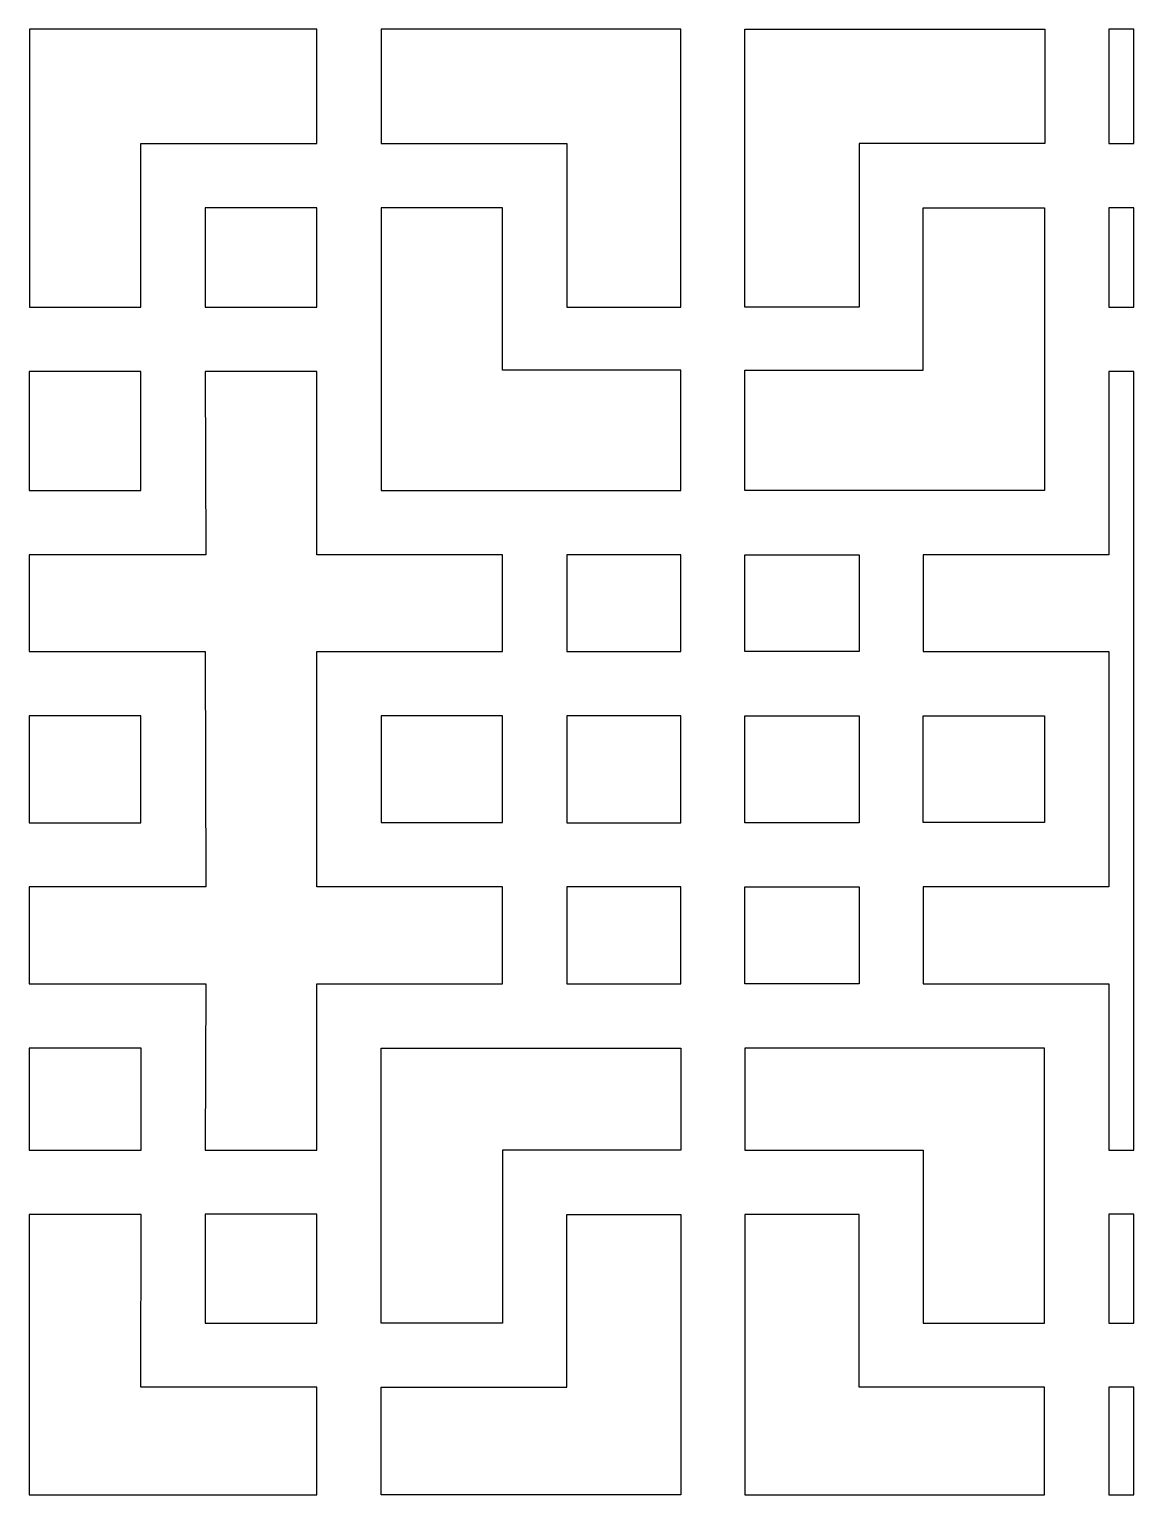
# Model space of a CAD drawing. Header units: centimetres. Extents: x -149 to 149, y -171 to 171.
# Drawn here: x 110.9 to 149.3, y 54.2 to 105.2 of the extents above; entities that cross this region are included whole.
import ezdxf

# ---------------------------------------------------------------- set-up
doc = ezdxf.new("R2010")
doc.units = ezdxf.units.CM
doc.header["$MEASUREMENT"] = 0
doc.layers.add('layer 1', color=7, linetype='Continuous')

msp = doc.modelspace()

# ---------------------------------------------------------------- linework, layer by layer
at = {"layer": 'layer 1', "color": 142}
for points, knots in [([(120.87958, 105.21952), (120.87958, 105.21952), (120.87958, 101.24401), (120.87958, 101.24401), (120.87958, 101.24401), (120.87958, 101.24401), (114.7517, 101.24402), (114.7517, 101.24402), (114.7517, 101.24402), (114.7517, 101.24402), (114.7517, 95.54164), (114.7517, 95.54164), (114.7517, 95.54164), (114.7517, 95.54164), (110.86936, 95.54164), (110.86936, 95.54164), (110.86936, 95.54164), (110.86936, 95.54164), (110.86936, 105.21952), (110.86936, 105.21952), (110.86936, 105.21952), (110.86936, 105.21952), (120.87958, 105.21952), (120.87958, 105.21952)], [0, 0, 0, 0, 0.14285714, 0.14285714, 0.14285714, 0.14285714, 0.28571429, 0.28571429, 0.28571429, 0.28571429, 0.42857143, 0.42857143, 0.42857143, 0.42857143, 0.57142857, 0.57142857, 0.57142857, 0.57142857, 0.71428571, 0.71428571, 0.71428571, 0.71428571, 1, 1, 1, 1]), ([(133.55774, 105.21952), (133.55774, 105.21952), (133.55774, 95.54164), (133.55774, 95.54164), (133.55774, 95.54164), (133.55774, 95.54164), (129.58533, 95.54164), (129.58533, 95.54164), (129.58533, 95.54164), (129.58533, 95.54164), (129.58533, 101.24401), (129.58533, 101.24401), (129.58533, 101.24401), (129.58533, 101.24401), (123.1158, 101.24401), (123.1158, 101.24401), (123.1158, 101.24401), (123.1158, 101.24401), (123.1158, 105.21952), (123.1158, 105.21952), (123.1158, 105.21952), (123.1158, 105.21952), (133.55774, 105.21952), (133.55774, 105.21952)], [0, 0, 0, 0, 0.14285714, 0.14285714, 0.14285714, 0.14285714, 0.28571429, 0.28571429, 0.28571429, 0.28571429, 0.42857143, 0.42857143, 0.42857143, 0.42857143, 0.57142857, 0.57142857, 0.57142857, 0.57142857, 0.71428571, 0.71428571, 0.71428571, 0.71428571, 1, 1, 1, 1]), ([(135.79342, 105.21952), (135.79342, 105.21952), (135.79342, 95.54164), (135.79342, 95.54164), (135.79342, 95.54164), (135.79342, 95.54164), (139.76582, 95.54164), (139.76582, 95.54164), (139.76582, 95.54164), (139.76582, 95.54164), (139.76582, 101.24401), (139.76582, 101.24401), (139.76582, 101.24401), (139.76582, 101.24401), (146.23535, 101.24401), (146.23535, 101.24401), (146.23535, 101.24401), (146.23535, 101.24401), (146.23535, 105.21952), (146.23535, 105.21952), (146.23535, 105.21952), (146.23535, 105.21952), (135.79342, 105.21952), (135.79342, 105.21952)], [0, 0, 0, 0, 0.14285714, 0.14285714, 0.14285714, 0.14285714, 0.28571429, 0.28571429, 0.28571429, 0.28571429, 0.42857143, 0.42857143, 0.42857143, 0.42857143, 0.57142857, 0.57142857, 0.57142857, 0.57142857, 0.71428571, 0.71428571, 0.71428571, 0.71428571, 1, 1, 1, 1]), ([(149.33447, 101.24404), (149.33447, 101.24404), (148.47158, 101.24401), (148.47158, 101.24401), (148.47158, 101.24401), (148.47158, 101.24401), (148.47158, 105.21952), (148.47158, 105.21952), (148.47158, 105.21952), (148.47158, 105.21952), (149.33447, 105.21952), (149.33447, 105.21952), (149.33447, 105.21952), (149.33447, 105.21952), (149.33447, 101.24404), (149.33447, 101.24404)], [0, 0, 0, 0, 0.2, 0.2, 0.2, 0.2, 0.4, 0.4, 0.4, 0.4, 0.6, 0.6, 0.6, 0.6, 1, 1, 1, 1]), ([(116.98792, 99.00779), (116.98792, 99.00779), (120.87958, 99.00779), (120.87958, 99.00779), (120.87958, 99.00779), (120.87958, 99.00779), (120.87958, 95.54164), (120.87958, 95.54164), (120.87958, 95.54164), (120.87958, 95.54164), (116.98792, 95.54164), (116.98792, 95.54164), (116.98792, 95.54164), (116.98792, 95.54164), (116.98792, 99.00779), (116.98792, 99.00779)], [0, 0, 0, 0, 0.2, 0.2, 0.2, 0.2, 0.4, 0.4, 0.4, 0.4, 0.6, 0.6, 0.6, 0.6, 1, 1, 1, 1]), ([(123.11891, 89.16219), (123.11891, 89.16219), (123.11891, 99.00779), (123.11891, 99.00779), (123.11891, 99.00779), (123.11891, 99.00779), (127.3479, 99.00779), (127.3479, 99.00779), (127.3479, 99.00779), (127.3479, 99.00779), (127.346, 93.34734), (127.346, 93.34734), (127.346, 93.34734), (127.346, 93.34734), (133.55774, 93.34734), (133.55774, 93.34734), (133.55774, 93.34734), (133.55774, 93.34734), (133.55774, 89.16219), (133.55774, 89.16219), (133.55774, 89.16219), (133.55774, 89.16219), (123.11891, 89.16219), (123.11891, 89.16219)], [0, 0, 0, 0, 0.14285714, 0.14285714, 0.14285714, 0.14285714, 0.28571429, 0.28571429, 0.28571429, 0.28571429, 0.42857143, 0.42857143, 0.42857143, 0.42857143, 0.57142857, 0.57142857, 0.57142857, 0.57142857, 0.71428571, 0.71428571, 0.71428571, 0.71428571, 1, 1, 1, 1]), ([(146.23224, 89.16219), (146.23224, 89.16219), (146.23224, 99.00779), (146.23224, 99.00779), (146.23224, 99.00779), (146.23224, 99.00779), (142.00325, 99.00779), (142.00325, 99.00779), (142.00325, 99.00779), (142.00325, 99.00779), (142.00516, 93.34734), (142.00516, 93.34734), (142.00516, 93.34734), (142.00516, 93.34734), (135.79342, 93.34734), (135.79342, 93.34734), (135.79342, 93.34734), (135.79342, 93.34734), (135.79342, 89.16219), (135.79342, 89.16219), (135.79342, 89.16219), (135.79342, 89.16219), (146.23224, 89.16219), (146.23224, 89.16219)], [0, 0, 0, 0, 0.14285714, 0.14285714, 0.14285714, 0.14285714, 0.28571429, 0.28571429, 0.28571429, 0.28571429, 0.42857143, 0.42857143, 0.42857143, 0.42857143, 0.57142857, 0.57142857, 0.57142857, 0.57142857, 0.71428571, 0.71428571, 0.71428571, 0.71428571, 1, 1, 1, 1]), ([(149.33447, 95.54165), (149.33447, 95.54165), (148.47158, 95.54164), (148.47158, 95.54164), (148.47158, 95.54164), (148.47158, 95.54164), (148.47158, 99.00779), (148.47158, 99.00779), (148.47158, 99.00779), (148.47158, 99.00779), (149.33447, 99.00779), (149.33447, 99.00779), (149.33447, 99.00779), (149.33447, 99.00779), (149.33447, 95.54165), (149.33447, 95.54165)], [0, 0, 0, 0, 0.2, 0.2, 0.2, 0.2, 0.4, 0.4, 0.4, 0.4, 0.6, 0.6, 0.6, 0.6, 1, 1, 1, 1]), ([(117.00964, 75.35971), (117.00964, 75.35971), (116.99414, 83.55299), (116.99414, 83.55299), (116.99414, 83.55299), (116.99414, 83.55299), (110.86315, 83.55298), (110.86315, 83.55298), (110.86315, 83.55298), (110.86315, 83.55298), (110.86315, 86.92286), (110.86315, 86.92286), (110.86315, 86.92286), (110.86315, 86.92286), (117.00963, 86.92286), (117.00963, 86.92286), (117.00963, 86.92286), (117.00963, 86.92286), (116.99414, 93.30542), (116.99414, 93.30542), (116.99414, 93.30542), (116.99414, 93.30542), (120.87958, 93.30542), (120.87958, 93.30542), (120.87958, 93.30542), (120.87958, 93.30542), (120.87958, 86.92286), (120.87958, 86.92286), (120.87958, 86.92286), (120.87958, 86.92286), (127.346, 86.92286), (127.346, 86.92286), (127.346, 86.92286), (127.346, 86.92286), (127.346, 83.55298), (127.346, 83.55298), (127.346, 83.55298), (127.346, 83.55298), (120.87958, 83.55299), (120.87958, 83.55299), (120.87958, 83.55299), (120.87958, 83.55299), (120.87958, 75.3597), (120.87958, 75.3597), (120.87958, 75.3597), (120.87958, 75.3597), (127.346, 75.35971), (127.346, 75.35971), (127.346, 75.35971), (127.346, 75.35971), (127.346, 71.98052), (127.346, 71.98052), (127.346, 71.98052), (127.346, 71.98052), (120.87958, 71.98362), (120.87958, 71.98362), (120.87958, 71.98362), (120.87958, 71.98362), (120.87958, 66.19117), (120.87958, 66.19117), (120.87958, 66.19117), (120.87958, 66.19117), (116.99414, 66.19117), (116.99414, 66.19117), (116.99414, 66.19117), (116.99414, 66.19117), (117.00963, 71.98052), (117.00963, 71.98052), (117.00963, 71.98052), (117.00963, 71.98052), (110.86315, 71.98052), (110.86315, 71.98052), (110.86315, 71.98052), (110.86315, 71.98052), (110.86315, 75.35971), (110.86315, 75.35971), (110.86315, 75.35971), (110.86315, 75.35971), (117.00964, 75.35971), (117.00964, 75.35971)], [0, 0, 0, 0, 0.04761905, 0.04761905, 0.04761905, 0.04761905, 0.0952381, 0.0952381, 0.0952381, 0.0952381, 0.14285714, 0.14285714, 0.14285714, 0.14285714, 0.19047619, 0.19047619, 0.19047619, 0.19047619, 0.23809524, 0.23809524, 0.23809524, 0.23809524, 0.28571429, 0.28571429, 0.28571429, 0.28571429, 0.33333333, 0.33333333, 0.33333333, 0.33333333, 0.38095238, 0.38095238, 0.38095238, 0.38095238, 0.42857143, 0.42857143, 0.42857143, 0.42857143, 0.47619048, 0.47619048, 0.47619048, 0.47619048, 0.52380952, 0.52380952, 0.52380952, 0.52380952, 0.57142857, 0.57142857, 0.57142857, 0.57142857, 0.61904762, 0.61904762, 0.61904762, 0.61904762, 0.66666667, 0.66666667, 0.66666667, 0.66666667, 0.71428571, 0.71428571, 0.71428571, 0.71428571, 0.76190476, 0.76190476, 0.76190476, 0.76190476, 0.80952381, 0.80952381, 0.80952381, 0.80952381, 0.85714286, 0.85714286, 0.85714286, 0.85714286, 0.9047619, 0.9047619, 0.9047619, 0.9047619, 1, 1, 1, 1]), ([(110.86315, 93.30232), (110.86315, 93.30232), (114.7517, 93.30232), (114.7517, 93.30232), (114.7517, 93.30232), (114.7517, 93.30232), (114.7517, 89.16219), (114.7517, 89.16219), (114.7517, 89.16219), (114.7517, 89.16219), (110.86315, 89.16219), (110.86315, 89.16219), (110.86315, 89.16219), (110.86315, 89.16219), (110.86315, 93.30232), (110.86315, 93.30232)], [0, 0, 0, 0, 0.2, 0.2, 0.2, 0.2, 0.4, 0.4, 0.4, 0.4, 0.6, 0.6, 0.6, 0.6, 1, 1, 1, 1]), ([(149.33447, 66.19117), (149.33447, 66.19117), (148.47158, 66.19117), (148.47158, 66.19117), (148.47158, 66.19117), (148.47158, 66.19117), (148.47158, 71.98362), (148.47158, 71.98362), (148.47158, 71.98362), (148.47158, 71.98362), (142.00516, 71.98052), (142.00516, 71.98052), (142.00516, 71.98052), (142.00516, 71.98052), (142.00516, 75.35971), (142.00516, 75.35971), (142.00516, 75.35971), (142.00516, 75.35971), (148.47158, 75.3597), (148.47158, 75.3597), (148.47158, 75.3597), (148.47158, 75.3597), (148.47158, 83.55299), (148.47158, 83.55299), (148.47158, 83.55299), (148.47158, 83.55299), (142.00516, 83.55298), (142.00516, 83.55298), (142.00516, 83.55298), (142.00516, 83.55298), (142.00516, 86.92286), (142.00516, 86.92286), (142.00516, 86.92286), (142.00516, 86.92286), (148.47158, 86.92286), (148.47158, 86.92286), (148.47158, 86.92286), (148.47158, 86.92286), (148.47158, 93.30542), (148.47158, 93.30542), (148.47158, 93.30542), (148.47158, 93.30542), (149.33447, 93.30542), (149.33447, 93.30542), (149.33447, 93.30542), (149.33447, 93.30542), (149.33447, 66.19117), (149.33447, 66.19117)], [0, 0, 0, 0, 0.07692308, 0.07692308, 0.07692308, 0.07692308, 0.15384615, 0.15384615, 0.15384615, 0.15384615, 0.23076923, 0.23076923, 0.23076923, 0.23076923, 0.30769231, 0.30769231, 0.30769231, 0.30769231, 0.38461538, 0.38461538, 0.38461538, 0.38461538, 0.46153846, 0.46153846, 0.46153846, 0.46153846, 0.53846154, 0.53846154, 0.53846154, 0.53846154, 0.61538462, 0.61538462, 0.61538462, 0.61538462, 0.69230769, 0.69230769, 0.69230769, 0.69230769, 0.76923077, 0.76923077, 0.76923077, 0.76923077, 0.84615385, 0.84615385, 0.84615385, 0.84615385, 1, 1, 1, 1]), ([(129.58222, 86.92595), (129.58222, 86.92595), (133.55774, 86.92595), (133.55774, 86.92595), (133.55774, 86.92595), (133.55774, 86.92595), (133.55774, 83.55298), (133.55774, 83.55298), (133.55774, 83.55298), (133.55774, 83.55298), (129.58222, 83.55298), (129.58222, 83.55298), (129.58222, 83.55298), (129.58222, 83.55298), (129.58222, 86.92595), (129.58222, 86.92595)], [0, 0, 0, 0, 0.2, 0.2, 0.2, 0.2, 0.4, 0.4, 0.4, 0.4, 0.6, 0.6, 0.6, 0.6, 1, 1, 1, 1]), ([(139.76893, 86.92595), (139.76893, 86.92595), (135.79342, 86.92595), (135.79342, 86.92595), (135.79342, 86.92595), (135.79342, 86.92595), (135.79342, 83.55298), (135.79342, 83.55298), (135.79342, 83.55298), (135.79342, 83.55298), (139.76893, 83.55298), (139.76893, 83.55298), (139.76893, 83.55298), (139.76893, 83.55298), (139.76893, 86.92595), (139.76893, 86.92595)], [0, 0, 0, 0, 0.2, 0.2, 0.2, 0.2, 0.4, 0.4, 0.4, 0.4, 0.6, 0.6, 0.6, 0.6, 1, 1, 1, 1]), ([(110.86315, 81.31987), (110.86315, 81.31987), (114.7517, 81.31987), (114.7517, 81.31987), (114.7517, 81.31987), (114.7517, 81.31987), (114.7517, 77.59594), (114.7517, 77.59594), (114.7517, 77.59594), (114.7517, 77.59594), (110.86315, 77.59594), (110.86315, 77.59594), (110.86315, 77.59594), (110.86315, 77.59594), (110.86315, 81.31987), (110.86315, 81.31987)], [0, 0, 0, 0, 0.2, 0.2, 0.2, 0.2, 0.4, 0.4, 0.4, 0.4, 0.6, 0.6, 0.6, 0.6, 1, 1, 1, 1]), ([(123.11891, 81.31675), (123.11891, 81.31675), (127.35221, 81.31675), (127.35221, 81.31675), (127.35221, 81.31675), (127.35221, 81.31675), (127.35221, 77.60215), (127.35221, 77.60215), (127.35221, 77.60215), (127.35221, 77.60215), (123.11891, 77.60215), (123.11891, 77.60215), (123.11891, 77.60215), (123.11891, 77.60215), (123.11891, 81.31675), (123.11891, 81.31675)], [0, 0, 0, 0, 0.2, 0.2, 0.2, 0.2, 0.4, 0.4, 0.4, 0.4, 0.6, 0.6, 0.6, 0.6, 1, 1, 1, 1]), ([(129.58222, 81.31675), (129.58222, 81.31675), (133.55774, 81.31675), (133.55774, 81.31675), (133.55774, 81.31675), (133.55774, 81.31675), (133.55774, 77.59594), (133.55774, 77.59594), (133.55774, 77.59594), (133.55774, 77.59594), (129.58222, 77.59594), (129.58222, 77.59594), (129.58222, 77.59594), (129.58222, 77.59594), (129.58222, 81.31675), (129.58222, 81.31675)], [0, 0, 0, 0, 0.2, 0.2, 0.2, 0.2, 0.4, 0.4, 0.4, 0.4, 0.6, 0.6, 0.6, 0.6, 1, 1, 1, 1]), ([(139.76893, 81.31675), (139.76893, 81.31675), (135.79342, 81.31675), (135.79342, 81.31675), (135.79342, 81.31675), (135.79342, 81.31675), (135.79342, 77.59594), (135.79342, 77.59594), (135.79342, 77.59594), (135.79342, 77.59594), (139.76893, 77.59594), (139.76893, 77.59594), (139.76893, 77.59594), (139.76893, 77.59594), (139.76893, 81.31675), (139.76893, 81.31675)], [0, 0, 0, 0, 0.2, 0.2, 0.2, 0.2, 0.4, 0.4, 0.4, 0.4, 0.6, 0.6, 0.6, 0.6, 1, 1, 1, 1]), ([(146.23224, 81.31675), (146.23224, 81.31675), (141.99894, 81.31675), (141.99894, 81.31675), (141.99894, 81.31675), (141.99894, 81.31675), (141.99894, 77.60215), (141.99894, 77.60215), (141.99894, 77.60215), (141.99894, 77.60215), (146.23224, 77.60215), (146.23224, 77.60215), (146.23224, 77.60215), (146.23224, 77.60215), (146.23224, 81.31675), (146.23224, 81.31675)], [0, 0, 0, 0, 0.2, 0.2, 0.2, 0.2, 0.4, 0.4, 0.4, 0.4, 0.6, 0.6, 0.6, 0.6, 1, 1, 1, 1]), ([(129.58222, 75.3628), (129.58222, 75.3628), (133.55774, 75.3628), (133.55774, 75.3628), (133.55774, 75.3628), (133.55774, 75.3628), (133.55774, 71.98052), (133.55774, 71.98052), (133.55774, 71.98052), (133.55774, 71.98052), (129.58222, 71.98052), (129.58222, 71.98052), (129.58222, 71.98052), (129.58222, 71.98052), (129.58222, 75.3628), (129.58222, 75.3628)], [0, 0, 0, 0, 0.2, 0.2, 0.2, 0.2, 0.4, 0.4, 0.4, 0.4, 0.6, 0.6, 0.6, 0.6, 1, 1, 1, 1]), ([(139.76893, 75.3628), (139.76893, 75.3628), (135.79342, 75.3628), (135.79342, 75.3628), (135.79342, 75.3628), (135.79342, 75.3628), (135.79342, 71.98052), (135.79342, 71.98052), (135.79342, 71.98052), (135.79342, 71.98052), (139.76893, 71.98052), (139.76893, 71.98052), (139.76893, 71.98052), (139.76893, 71.98052), (139.76893, 75.3628), (139.76893, 75.3628)], [0, 0, 0, 0, 0.2, 0.2, 0.2, 0.2, 0.4, 0.4, 0.4, 0.4, 0.6, 0.6, 0.6, 0.6, 1, 1, 1, 1]), ([(110.86315, 69.74739), (110.86315, 69.74739), (114.7548, 69.74739), (114.7548, 69.74739), (114.7548, 69.74739), (114.7548, 69.74739), (114.7548, 66.19738), (114.7548, 66.19738), (114.7548, 66.19738), (114.7548, 66.19738), (110.86315, 66.19738), (110.86315, 66.19738), (110.86315, 66.19738), (110.86315, 66.19738), (110.86315, 69.74739), (110.86315, 69.74739)], [0, 0, 0, 0, 0.2, 0.2, 0.2, 0.2, 0.4, 0.4, 0.4, 0.4, 0.6, 0.6, 0.6, 0.6, 1, 1, 1, 1]), ([(127.346, 66.19738), (127.346, 66.19738), (133.55774, 66.19117), (133.55774, 66.19117), (133.55774, 66.19117), (133.55774, 66.19117), (133.55774, 69.74429), (133.55774, 69.74429), (133.55774, 69.74429), (133.55774, 69.74429), (123.11891, 69.74429), (123.11891, 69.74429), (123.11891, 69.74429), (123.11891, 69.74429), (123.11891, 60.1751), (123.11891, 60.1751), (123.11891, 60.1751), (123.11891, 60.1751), (127.346, 60.1751), (127.346, 60.1751), (127.346, 60.1751), (127.346, 60.1751), (127.346, 66.19738), (127.346, 66.19738)], [0, 0, 0, 0, 0.14285714, 0.14285714, 0.14285714, 0.14285714, 0.28571429, 0.28571429, 0.28571429, 0.28571429, 0.42857143, 0.42857143, 0.42857143, 0.42857143, 0.57142857, 0.57142857, 0.57142857, 0.57142857, 0.71428571, 0.71428571, 0.71428571, 0.71428571, 1, 1, 1, 1]), ([(142.00516, 66.19738), (142.00516, 66.19738), (135.79342, 66.19117), (135.79342, 66.19117), (135.79342, 66.19117), (135.79342, 66.19117), (135.79342, 69.74429), (135.79342, 69.74429), (135.79342, 69.74429), (135.79342, 69.74429), (146.23224, 69.74429), (146.23224, 69.74429), (146.23224, 69.74429), (146.23224, 69.74429), (146.23224, 60.1751), (146.23224, 60.1751), (146.23224, 60.1751), (146.23224, 60.1751), (142.00516, 60.1751), (142.00516, 60.1751), (142.00516, 60.1751), (142.00516, 60.1751), (142.00516, 66.19738), (142.00516, 66.19738)], [0, 0, 0, 0, 0.14285714, 0.14285714, 0.14285714, 0.14285714, 0.28571429, 0.28571429, 0.28571429, 0.28571429, 0.42857143, 0.42857143, 0.42857143, 0.42857143, 0.57142857, 0.57142857, 0.57142857, 0.57142857, 0.71428571, 0.71428571, 0.71428571, 0.71428571, 1, 1, 1, 1]), ([(110.86315, 54.19941), (110.86315, 54.19941), (110.86315, 63.95805), (110.86315, 63.95805), (110.86315, 63.95805), (110.86315, 63.95805), (114.75482, 63.95805), (114.75482, 63.95805), (114.75482, 63.95805), (114.75482, 63.95805), (114.7517, 57.93888), (114.7517, 57.93888), (114.7517, 57.93888), (114.7517, 57.93888), (120.87958, 57.93888), (120.87958, 57.93888), (120.87958, 57.93888), (120.87958, 57.93888), (120.87958, 54.19941), (120.87958, 54.19941), (120.87958, 54.19941), (120.87958, 54.19941), (110.86315, 54.19941), (110.86315, 54.19941)], [0, 0, 0, 0, 0.14285714, 0.14285714, 0.14285714, 0.14285714, 0.28571429, 0.28571429, 0.28571429, 0.28571429, 0.42857143, 0.42857143, 0.42857143, 0.42857143, 0.57142857, 0.57142857, 0.57142857, 0.57142857, 0.71428571, 0.71428571, 0.71428571, 0.71428571, 1, 1, 1, 1]), ([(116.98792, 63.96116), (116.98792, 63.96116), (120.87958, 63.96116), (120.87958, 63.96116), (120.87958, 63.96116), (120.87958, 63.96116), (120.87958, 60.1751), (120.87958, 60.1751), (120.87958, 60.1751), (120.87958, 60.1751), (116.98792, 60.1751), (116.98792, 60.1751), (116.98792, 60.1751), (116.98792, 60.1751), (116.98792, 63.96116), (116.98792, 63.96116)], [0, 0, 0, 0, 0.2, 0.2, 0.2, 0.2, 0.4, 0.4, 0.4, 0.4, 0.6, 0.6, 0.6, 0.6, 1, 1, 1, 1]), ([(133.55774, 54.19941), (133.55774, 54.19941), (133.55774, 63.95805), (133.55774, 63.95805), (133.55774, 63.95805), (133.55774, 63.95805), (129.58222, 63.95805), (129.58222, 63.95805), (129.58222, 63.95805), (129.58222, 63.95805), (129.58533, 57.93888), (129.58533, 57.93888), (129.58533, 57.93888), (129.58533, 57.93888), (123.11891, 57.93888), (123.11891, 57.93888), (123.11891, 57.93888), (123.11891, 57.93888), (123.11891, 54.19941), (123.11891, 54.19941), (123.11891, 54.19941), (123.11891, 54.19941), (133.55774, 54.19941), (133.55774, 54.19941)], [0, 0, 0, 0, 0.14285714, 0.14285714, 0.14285714, 0.14285714, 0.28571429, 0.28571429, 0.28571429, 0.28571429, 0.42857143, 0.42857143, 0.42857143, 0.42857143, 0.57142857, 0.57142857, 0.57142857, 0.57142857, 0.71428571, 0.71428571, 0.71428571, 0.71428571, 1, 1, 1, 1]), ([(135.79342, 54.19941), (135.79342, 54.19941), (135.79342, 63.95805), (135.79342, 63.95805), (135.79342, 63.95805), (135.79342, 63.95805), (139.76893, 63.95805), (139.76893, 63.95805), (139.76893, 63.95805), (139.76893, 63.95805), (139.76582, 57.93888), (139.76582, 57.93888), (139.76582, 57.93888), (139.76582, 57.93888), (146.23224, 57.93888), (146.23224, 57.93888), (146.23224, 57.93888), (146.23224, 57.93888), (146.23224, 54.19941), (146.23224, 54.19941), (146.23224, 54.19941), (146.23224, 54.19941), (135.79342, 54.19941), (135.79342, 54.19941)], [0, 0, 0, 0, 0.14285714, 0.14285714, 0.14285714, 0.14285714, 0.28571429, 0.28571429, 0.28571429, 0.28571429, 0.42857143, 0.42857143, 0.42857143, 0.42857143, 0.57142857, 0.57142857, 0.57142857, 0.57142857, 0.71428571, 0.71428571, 0.71428571, 0.71428571, 1, 1, 1, 1]), ([(149.33447, 60.17508), (149.33447, 60.17508), (148.47158, 60.1751), (148.47158, 60.1751), (148.47158, 60.1751), (148.47158, 60.1751), (148.47158, 63.96116), (148.47158, 63.96116), (148.47158, 63.96116), (148.47158, 63.96116), (149.33447, 63.96116), (149.33447, 63.96116), (149.33447, 63.96116), (149.33447, 63.96116), (149.33447, 60.17508), (149.33447, 60.17508)], [0, 0, 0, 0, 0.2, 0.2, 0.2, 0.2, 0.4, 0.4, 0.4, 0.4, 0.6, 0.6, 0.6, 0.6, 1, 1, 1, 1]), ([(149.33447, 54.1994), (149.33447, 54.1994), (148.47158, 54.19941), (148.47158, 54.19941), (148.47158, 54.19941), (148.47158, 54.19941), (148.47158, 57.93888), (148.47158, 57.93888), (148.47158, 57.93888), (148.47158, 57.93888), (149.33447, 57.93888), (149.33447, 57.93888), (149.33447, 57.93888), (149.33447, 57.93888), (149.33447, 54.1994), (149.33447, 54.1994)], [0, 0, 0, 0, 0.2, 0.2, 0.2, 0.2, 0.4, 0.4, 0.4, 0.4, 0.6, 0.6, 0.6, 0.6, 1, 1, 1, 1])]:
    msp.add_open_spline(points, degree=3, knots=knots, dxfattribs=at)
at = {"layer": 'layer 1', "color": 250, "lineweight": 9}
for points, knots in [([(120.87958, 105.21952), (120.87958, 105.21952), (120.87958, 101.24401), (120.87958, 101.24401), (120.87958, 101.24401), (120.87958, 101.24401), (114.7517, 101.24402), (114.7517, 101.24402), (114.7517, 101.24402), (114.7517, 101.24402), (114.7517, 95.54164), (114.7517, 95.54164), (114.7517, 95.54164), (114.7517, 95.54164), (110.86936, 95.54164), (110.86936, 95.54164), (110.86936, 95.54164), (110.86936, 95.54164), (110.86936, 105.21952), (110.86936, 105.21952), (110.86936, 105.21952), (110.86936, 105.21952), (120.87958, 105.21952), (120.87958, 105.21952)], [0, 0, 0, 0, 0.14285714, 0.14285714, 0.14285714, 0.14285714, 0.28571429, 0.28571429, 0.28571429, 0.28571429, 0.42857143, 0.42857143, 0.42857143, 0.42857143, 0.57142857, 0.57142857, 0.57142857, 0.57142857, 0.71428571, 0.71428571, 0.71428571, 0.71428571, 1, 1, 1, 1]), ([(133.55774, 105.21952), (133.55774, 105.21952), (133.55774, 95.54164), (133.55774, 95.54164), (133.55774, 95.54164), (133.55774, 95.54164), (129.58533, 95.54164), (129.58533, 95.54164), (129.58533, 95.54164), (129.58533, 95.54164), (129.58533, 101.24401), (129.58533, 101.24401), (129.58533, 101.24401), (129.58533, 101.24401), (123.1158, 101.24401), (123.1158, 101.24401), (123.1158, 101.24401), (123.1158, 101.24401), (123.1158, 105.21952), (123.1158, 105.21952), (123.1158, 105.21952), (123.1158, 105.21952), (133.55774, 105.21952), (133.55774, 105.21952)], [0, 0, 0, 0, 0.14285714, 0.14285714, 0.14285714, 0.14285714, 0.28571429, 0.28571429, 0.28571429, 0.28571429, 0.42857143, 0.42857143, 0.42857143, 0.42857143, 0.57142857, 0.57142857, 0.57142857, 0.57142857, 0.71428571, 0.71428571, 0.71428571, 0.71428571, 1, 1, 1, 1]), ([(135.79342, 105.21952), (135.79342, 105.21952), (135.79342, 95.54164), (135.79342, 95.54164), (135.79342, 95.54164), (135.79342, 95.54164), (139.76582, 95.54164), (139.76582, 95.54164), (139.76582, 95.54164), (139.76582, 95.54164), (139.76582, 101.24401), (139.76582, 101.24401), (139.76582, 101.24401), (139.76582, 101.24401), (146.23535, 101.24401), (146.23535, 101.24401), (146.23535, 101.24401), (146.23535, 101.24401), (146.23535, 105.21952), (146.23535, 105.21952), (146.23535, 105.21952), (146.23535, 105.21952), (135.79342, 105.21952), (135.79342, 105.21952)], [0, 0, 0, 0, 0.14285714, 0.14285714, 0.14285714, 0.14285714, 0.28571429, 0.28571429, 0.28571429, 0.28571429, 0.42857143, 0.42857143, 0.42857143, 0.42857143, 0.57142857, 0.57142857, 0.57142857, 0.57142857, 0.71428571, 0.71428571, 0.71428571, 0.71428571, 1, 1, 1, 1]), ([(149.33447, 101.24404), (149.33447, 101.24404), (148.47158, 101.24401), (148.47158, 101.24401), (148.47158, 101.24401), (148.47158, 101.24401), (148.47158, 105.21952), (148.47158, 105.21952), (148.47158, 105.21952), (148.47158, 105.21952), (149.33447, 105.21952), (149.33447, 105.21952), (149.33447, 105.21952), (149.33447, 105.21952), (149.33447, 101.24404), (149.33447, 101.24404)], [0, 0, 0, 0, 0.2, 0.2, 0.2, 0.2, 0.4, 0.4, 0.4, 0.4, 0.6, 0.6, 0.6, 0.6, 1, 1, 1, 1]), ([(116.98792, 99.00779), (116.98792, 99.00779), (120.87958, 99.00779), (120.87958, 99.00779), (120.87958, 99.00779), (120.87958, 99.00779), (120.87958, 95.54164), (120.87958, 95.54164), (120.87958, 95.54164), (120.87958, 95.54164), (116.98792, 95.54164), (116.98792, 95.54164), (116.98792, 95.54164), (116.98792, 95.54164), (116.98792, 99.00779), (116.98792, 99.00779)], [0, 0, 0, 0, 0.2, 0.2, 0.2, 0.2, 0.4, 0.4, 0.4, 0.4, 0.6, 0.6, 0.6, 0.6, 1, 1, 1, 1]), ([(123.11891, 89.16219), (123.11891, 89.16219), (123.11891, 99.00779), (123.11891, 99.00779), (123.11891, 99.00779), (123.11891, 99.00779), (127.3479, 99.00779), (127.3479, 99.00779), (127.3479, 99.00779), (127.3479, 99.00779), (127.346, 93.34734), (127.346, 93.34734), (127.346, 93.34734), (127.346, 93.34734), (133.55774, 93.34734), (133.55774, 93.34734), (133.55774, 93.34734), (133.55774, 93.34734), (133.55774, 89.16219), (133.55774, 89.16219), (133.55774, 89.16219), (133.55774, 89.16219), (123.11891, 89.16219), (123.11891, 89.16219)], [0, 0, 0, 0, 0.14285714, 0.14285714, 0.14285714, 0.14285714, 0.28571429, 0.28571429, 0.28571429, 0.28571429, 0.42857143, 0.42857143, 0.42857143, 0.42857143, 0.57142857, 0.57142857, 0.57142857, 0.57142857, 0.71428571, 0.71428571, 0.71428571, 0.71428571, 1, 1, 1, 1]), ([(146.23224, 89.16219), (146.23224, 89.16219), (146.23224, 99.00779), (146.23224, 99.00779), (146.23224, 99.00779), (146.23224, 99.00779), (142.00325, 99.00779), (142.00325, 99.00779), (142.00325, 99.00779), (142.00325, 99.00779), (142.00516, 93.34734), (142.00516, 93.34734), (142.00516, 93.34734), (142.00516, 93.34734), (135.79342, 93.34734), (135.79342, 93.34734), (135.79342, 93.34734), (135.79342, 93.34734), (135.79342, 89.16219), (135.79342, 89.16219), (135.79342, 89.16219), (135.79342, 89.16219), (146.23224, 89.16219), (146.23224, 89.16219)], [0, 0, 0, 0, 0.14285714, 0.14285714, 0.14285714, 0.14285714, 0.28571429, 0.28571429, 0.28571429, 0.28571429, 0.42857143, 0.42857143, 0.42857143, 0.42857143, 0.57142857, 0.57142857, 0.57142857, 0.57142857, 0.71428571, 0.71428571, 0.71428571, 0.71428571, 1, 1, 1, 1]), ([(149.33447, 95.54165), (149.33447, 95.54165), (148.47158, 95.54164), (148.47158, 95.54164), (148.47158, 95.54164), (148.47158, 95.54164), (148.47158, 99.00779), (148.47158, 99.00779), (148.47158, 99.00779), (148.47158, 99.00779), (149.33447, 99.00779), (149.33447, 99.00779), (149.33447, 99.00779), (149.33447, 99.00779), (149.33447, 95.54165), (149.33447, 95.54165)], [0, 0, 0, 0, 0.2, 0.2, 0.2, 0.2, 0.4, 0.4, 0.4, 0.4, 0.6, 0.6, 0.6, 0.6, 1, 1, 1, 1]), ([(117.00964, 75.35971), (117.00964, 75.35971), (116.99414, 83.55299), (116.99414, 83.55299), (116.99414, 83.55299), (116.99414, 83.55299), (110.86315, 83.55298), (110.86315, 83.55298), (110.86315, 83.55298), (110.86315, 83.55298), (110.86315, 86.92286), (110.86315, 86.92286), (110.86315, 86.92286), (110.86315, 86.92286), (117.00963, 86.92286), (117.00963, 86.92286), (117.00963, 86.92286), (117.00963, 86.92286), (116.99414, 93.30542), (116.99414, 93.30542), (116.99414, 93.30542), (116.99414, 93.30542), (120.87958, 93.30542), (120.87958, 93.30542), (120.87958, 93.30542), (120.87958, 93.30542), (120.87958, 86.92286), (120.87958, 86.92286), (120.87958, 86.92286), (120.87958, 86.92286), (127.346, 86.92286), (127.346, 86.92286), (127.346, 86.92286), (127.346, 86.92286), (127.346, 83.55298), (127.346, 83.55298), (127.346, 83.55298), (127.346, 83.55298), (120.87958, 83.55299), (120.87958, 83.55299), (120.87958, 83.55299), (120.87958, 83.55299), (120.87958, 75.3597), (120.87958, 75.3597), (120.87958, 75.3597), (120.87958, 75.3597), (127.346, 75.35971), (127.346, 75.35971), (127.346, 75.35971), (127.346, 75.35971), (127.346, 71.98052), (127.346, 71.98052), (127.346, 71.98052), (127.346, 71.98052), (120.87958, 71.98362), (120.87958, 71.98362), (120.87958, 71.98362), (120.87958, 71.98362), (120.87958, 66.19117), (120.87958, 66.19117), (120.87958, 66.19117), (120.87958, 66.19117), (116.99414, 66.19117), (116.99414, 66.19117), (116.99414, 66.19117), (116.99414, 66.19117), (117.00963, 71.98052), (117.00963, 71.98052), (117.00963, 71.98052), (117.00963, 71.98052), (110.86315, 71.98052), (110.86315, 71.98052), (110.86315, 71.98052), (110.86315, 71.98052), (110.86315, 75.35971), (110.86315, 75.35971), (110.86315, 75.35971), (110.86315, 75.35971), (117.00964, 75.35971), (117.00964, 75.35971)], [0, 0, 0, 0, 0.04761905, 0.04761905, 0.04761905, 0.04761905, 0.0952381, 0.0952381, 0.0952381, 0.0952381, 0.14285714, 0.14285714, 0.14285714, 0.14285714, 0.19047619, 0.19047619, 0.19047619, 0.19047619, 0.23809524, 0.23809524, 0.23809524, 0.23809524, 0.28571429, 0.28571429, 0.28571429, 0.28571429, 0.33333333, 0.33333333, 0.33333333, 0.33333333, 0.38095238, 0.38095238, 0.38095238, 0.38095238, 0.42857143, 0.42857143, 0.42857143, 0.42857143, 0.47619048, 0.47619048, 0.47619048, 0.47619048, 0.52380952, 0.52380952, 0.52380952, 0.52380952, 0.57142857, 0.57142857, 0.57142857, 0.57142857, 0.61904762, 0.61904762, 0.61904762, 0.61904762, 0.66666667, 0.66666667, 0.66666667, 0.66666667, 0.71428571, 0.71428571, 0.71428571, 0.71428571, 0.76190476, 0.76190476, 0.76190476, 0.76190476, 0.80952381, 0.80952381, 0.80952381, 0.80952381, 0.85714286, 0.85714286, 0.85714286, 0.85714286, 0.9047619, 0.9047619, 0.9047619, 0.9047619, 1, 1, 1, 1]), ([(110.86315, 93.30232), (110.86315, 93.30232), (114.7517, 93.30232), (114.7517, 93.30232), (114.7517, 93.30232), (114.7517, 93.30232), (114.7517, 89.16219), (114.7517, 89.16219), (114.7517, 89.16219), (114.7517, 89.16219), (110.86315, 89.16219), (110.86315, 89.16219), (110.86315, 89.16219), (110.86315, 89.16219), (110.86315, 93.30232), (110.86315, 93.30232)], [0, 0, 0, 0, 0.2, 0.2, 0.2, 0.2, 0.4, 0.4, 0.4, 0.4, 0.6, 0.6, 0.6, 0.6, 1, 1, 1, 1]), ([(149.33447, 66.19117), (149.33447, 66.19117), (148.47158, 66.19117), (148.47158, 66.19117), (148.47158, 66.19117), (148.47158, 66.19117), (148.47158, 71.98362), (148.47158, 71.98362), (148.47158, 71.98362), (148.47158, 71.98362), (142.00516, 71.98052), (142.00516, 71.98052), (142.00516, 71.98052), (142.00516, 71.98052), (142.00516, 75.35971), (142.00516, 75.35971), (142.00516, 75.35971), (142.00516, 75.35971), (148.47158, 75.3597), (148.47158, 75.3597), (148.47158, 75.3597), (148.47158, 75.3597), (148.47158, 83.55299), (148.47158, 83.55299), (148.47158, 83.55299), (148.47158, 83.55299), (142.00516, 83.55298), (142.00516, 83.55298), (142.00516, 83.55298), (142.00516, 83.55298), (142.00516, 86.92286), (142.00516, 86.92286), (142.00516, 86.92286), (142.00516, 86.92286), (148.47158, 86.92286), (148.47158, 86.92286), (148.47158, 86.92286), (148.47158, 86.92286), (148.47158, 93.30542), (148.47158, 93.30542), (148.47158, 93.30542), (148.47158, 93.30542), (149.33447, 93.30542), (149.33447, 93.30542), (149.33447, 93.30542), (149.33447, 93.30542), (149.33447, 66.19117), (149.33447, 66.19117)], [0, 0, 0, 0, 0.07692308, 0.07692308, 0.07692308, 0.07692308, 0.15384615, 0.15384615, 0.15384615, 0.15384615, 0.23076923, 0.23076923, 0.23076923, 0.23076923, 0.30769231, 0.30769231, 0.30769231, 0.30769231, 0.38461538, 0.38461538, 0.38461538, 0.38461538, 0.46153846, 0.46153846, 0.46153846, 0.46153846, 0.53846154, 0.53846154, 0.53846154, 0.53846154, 0.61538462, 0.61538462, 0.61538462, 0.61538462, 0.69230769, 0.69230769, 0.69230769, 0.69230769, 0.76923077, 0.76923077, 0.76923077, 0.76923077, 0.84615385, 0.84615385, 0.84615385, 0.84615385, 1, 1, 1, 1]), ([(129.58222, 86.92595), (129.58222, 86.92595), (133.55774, 86.92595), (133.55774, 86.92595), (133.55774, 86.92595), (133.55774, 86.92595), (133.55774, 83.55298), (133.55774, 83.55298), (133.55774, 83.55298), (133.55774, 83.55298), (129.58222, 83.55298), (129.58222, 83.55298), (129.58222, 83.55298), (129.58222, 83.55298), (129.58222, 86.92595), (129.58222, 86.92595)], [0, 0, 0, 0, 0.2, 0.2, 0.2, 0.2, 0.4, 0.4, 0.4, 0.4, 0.6, 0.6, 0.6, 0.6, 1, 1, 1, 1]), ([(139.76893, 86.92595), (139.76893, 86.92595), (135.79342, 86.92595), (135.79342, 86.92595), (135.79342, 86.92595), (135.79342, 86.92595), (135.79342, 83.55298), (135.79342, 83.55298), (135.79342, 83.55298), (135.79342, 83.55298), (139.76893, 83.55298), (139.76893, 83.55298), (139.76893, 83.55298), (139.76893, 83.55298), (139.76893, 86.92595), (139.76893, 86.92595)], [0, 0, 0, 0, 0.2, 0.2, 0.2, 0.2, 0.4, 0.4, 0.4, 0.4, 0.6, 0.6, 0.6, 0.6, 1, 1, 1, 1]), ([(110.86315, 81.31987), (110.86315, 81.31987), (114.7517, 81.31987), (114.7517, 81.31987), (114.7517, 81.31987), (114.7517, 81.31987), (114.7517, 77.59594), (114.7517, 77.59594), (114.7517, 77.59594), (114.7517, 77.59594), (110.86315, 77.59594), (110.86315, 77.59594), (110.86315, 77.59594), (110.86315, 77.59594), (110.86315, 81.31987), (110.86315, 81.31987)], [0, 0, 0, 0, 0.2, 0.2, 0.2, 0.2, 0.4, 0.4, 0.4, 0.4, 0.6, 0.6, 0.6, 0.6, 1, 1, 1, 1]), ([(123.11891, 81.31675), (123.11891, 81.31675), (127.35221, 81.31675), (127.35221, 81.31675), (127.35221, 81.31675), (127.35221, 81.31675), (127.35221, 77.60215), (127.35221, 77.60215), (127.35221, 77.60215), (127.35221, 77.60215), (123.11891, 77.60215), (123.11891, 77.60215), (123.11891, 77.60215), (123.11891, 77.60215), (123.11891, 81.31675), (123.11891, 81.31675)], [0, 0, 0, 0, 0.2, 0.2, 0.2, 0.2, 0.4, 0.4, 0.4, 0.4, 0.6, 0.6, 0.6, 0.6, 1, 1, 1, 1]), ([(129.58222, 81.31675), (129.58222, 81.31675), (133.55774, 81.31675), (133.55774, 81.31675), (133.55774, 81.31675), (133.55774, 81.31675), (133.55774, 77.59594), (133.55774, 77.59594), (133.55774, 77.59594), (133.55774, 77.59594), (129.58222, 77.59594), (129.58222, 77.59594), (129.58222, 77.59594), (129.58222, 77.59594), (129.58222, 81.31675), (129.58222, 81.31675)], [0, 0, 0, 0, 0.2, 0.2, 0.2, 0.2, 0.4, 0.4, 0.4, 0.4, 0.6, 0.6, 0.6, 0.6, 1, 1, 1, 1]), ([(139.76893, 81.31675), (139.76893, 81.31675), (135.79342, 81.31675), (135.79342, 81.31675), (135.79342, 81.31675), (135.79342, 81.31675), (135.79342, 77.59594), (135.79342, 77.59594), (135.79342, 77.59594), (135.79342, 77.59594), (139.76893, 77.59594), (139.76893, 77.59594), (139.76893, 77.59594), (139.76893, 77.59594), (139.76893, 81.31675), (139.76893, 81.31675)], [0, 0, 0, 0, 0.2, 0.2, 0.2, 0.2, 0.4, 0.4, 0.4, 0.4, 0.6, 0.6, 0.6, 0.6, 1, 1, 1, 1]), ([(146.23224, 81.31675), (146.23224, 81.31675), (141.99894, 81.31675), (141.99894, 81.31675), (141.99894, 81.31675), (141.99894, 81.31675), (141.99894, 77.60215), (141.99894, 77.60215), (141.99894, 77.60215), (141.99894, 77.60215), (146.23224, 77.60215), (146.23224, 77.60215), (146.23224, 77.60215), (146.23224, 77.60215), (146.23224, 81.31675), (146.23224, 81.31675)], [0, 0, 0, 0, 0.2, 0.2, 0.2, 0.2, 0.4, 0.4, 0.4, 0.4, 0.6, 0.6, 0.6, 0.6, 1, 1, 1, 1]), ([(129.58222, 75.3628), (129.58222, 75.3628), (133.55774, 75.3628), (133.55774, 75.3628), (133.55774, 75.3628), (133.55774, 75.3628), (133.55774, 71.98052), (133.55774, 71.98052), (133.55774, 71.98052), (133.55774, 71.98052), (129.58222, 71.98052), (129.58222, 71.98052), (129.58222, 71.98052), (129.58222, 71.98052), (129.58222, 75.3628), (129.58222, 75.3628)], [0, 0, 0, 0, 0.2, 0.2, 0.2, 0.2, 0.4, 0.4, 0.4, 0.4, 0.6, 0.6, 0.6, 0.6, 1, 1, 1, 1]), ([(139.76893, 75.3628), (139.76893, 75.3628), (135.79342, 75.3628), (135.79342, 75.3628), (135.79342, 75.3628), (135.79342, 75.3628), (135.79342, 71.98052), (135.79342, 71.98052), (135.79342, 71.98052), (135.79342, 71.98052), (139.76893, 71.98052), (139.76893, 71.98052), (139.76893, 71.98052), (139.76893, 71.98052), (139.76893, 75.3628), (139.76893, 75.3628)], [0, 0, 0, 0, 0.2, 0.2, 0.2, 0.2, 0.4, 0.4, 0.4, 0.4, 0.6, 0.6, 0.6, 0.6, 1, 1, 1, 1]), ([(110.86315, 69.74739), (110.86315, 69.74739), (114.7548, 69.74739), (114.7548, 69.74739), (114.7548, 69.74739), (114.7548, 69.74739), (114.7548, 66.19738), (114.7548, 66.19738), (114.7548, 66.19738), (114.7548, 66.19738), (110.86315, 66.19738), (110.86315, 66.19738), (110.86315, 66.19738), (110.86315, 66.19738), (110.86315, 69.74739), (110.86315, 69.74739)], [0, 0, 0, 0, 0.2, 0.2, 0.2, 0.2, 0.4, 0.4, 0.4, 0.4, 0.6, 0.6, 0.6, 0.6, 1, 1, 1, 1]), ([(127.346, 66.19738), (127.346, 66.19738), (133.55774, 66.19117), (133.55774, 66.19117), (133.55774, 66.19117), (133.55774, 66.19117), (133.55774, 69.74429), (133.55774, 69.74429), (133.55774, 69.74429), (133.55774, 69.74429), (123.11891, 69.74429), (123.11891, 69.74429), (123.11891, 69.74429), (123.11891, 69.74429), (123.11891, 60.1751), (123.11891, 60.1751), (123.11891, 60.1751), (123.11891, 60.1751), (127.346, 60.1751), (127.346, 60.1751), (127.346, 60.1751), (127.346, 60.1751), (127.346, 66.19738), (127.346, 66.19738)], [0, 0, 0, 0, 0.14285714, 0.14285714, 0.14285714, 0.14285714, 0.28571429, 0.28571429, 0.28571429, 0.28571429, 0.42857143, 0.42857143, 0.42857143, 0.42857143, 0.57142857, 0.57142857, 0.57142857, 0.57142857, 0.71428571, 0.71428571, 0.71428571, 0.71428571, 1, 1, 1, 1]), ([(142.00516, 66.19738), (142.00516, 66.19738), (135.79342, 66.19117), (135.79342, 66.19117), (135.79342, 66.19117), (135.79342, 66.19117), (135.79342, 69.74429), (135.79342, 69.74429), (135.79342, 69.74429), (135.79342, 69.74429), (146.23224, 69.74429), (146.23224, 69.74429), (146.23224, 69.74429), (146.23224, 69.74429), (146.23224, 60.1751), (146.23224, 60.1751), (146.23224, 60.1751), (146.23224, 60.1751), (142.00516, 60.1751), (142.00516, 60.1751), (142.00516, 60.1751), (142.00516, 60.1751), (142.00516, 66.19738), (142.00516, 66.19738)], [0, 0, 0, 0, 0.14285714, 0.14285714, 0.14285714, 0.14285714, 0.28571429, 0.28571429, 0.28571429, 0.28571429, 0.42857143, 0.42857143, 0.42857143, 0.42857143, 0.57142857, 0.57142857, 0.57142857, 0.57142857, 0.71428571, 0.71428571, 0.71428571, 0.71428571, 1, 1, 1, 1]), ([(110.86315, 54.19941), (110.86315, 54.19941), (110.86315, 63.95805), (110.86315, 63.95805), (110.86315, 63.95805), (110.86315, 63.95805), (114.75482, 63.95805), (114.75482, 63.95805), (114.75482, 63.95805), (114.75482, 63.95805), (114.7517, 57.93888), (114.7517, 57.93888), (114.7517, 57.93888), (114.7517, 57.93888), (120.87958, 57.93888), (120.87958, 57.93888), (120.87958, 57.93888), (120.87958, 57.93888), (120.87958, 54.19941), (120.87958, 54.19941), (120.87958, 54.19941), (120.87958, 54.19941), (110.86315, 54.19941), (110.86315, 54.19941)], [0, 0, 0, 0, 0.14285714, 0.14285714, 0.14285714, 0.14285714, 0.28571429, 0.28571429, 0.28571429, 0.28571429, 0.42857143, 0.42857143, 0.42857143, 0.42857143, 0.57142857, 0.57142857, 0.57142857, 0.57142857, 0.71428571, 0.71428571, 0.71428571, 0.71428571, 1, 1, 1, 1]), ([(116.98792, 63.96116), (116.98792, 63.96116), (120.87958, 63.96116), (120.87958, 63.96116), (120.87958, 63.96116), (120.87958, 63.96116), (120.87958, 60.1751), (120.87958, 60.1751), (120.87958, 60.1751), (120.87958, 60.1751), (116.98792, 60.1751), (116.98792, 60.1751), (116.98792, 60.1751), (116.98792, 60.1751), (116.98792, 63.96116), (116.98792, 63.96116)], [0, 0, 0, 0, 0.2, 0.2, 0.2, 0.2, 0.4, 0.4, 0.4, 0.4, 0.6, 0.6, 0.6, 0.6, 1, 1, 1, 1]), ([(133.55774, 54.19941), (133.55774, 54.19941), (133.55774, 63.95805), (133.55774, 63.95805), (133.55774, 63.95805), (133.55774, 63.95805), (129.58222, 63.95805), (129.58222, 63.95805), (129.58222, 63.95805), (129.58222, 63.95805), (129.58533, 57.93888), (129.58533, 57.93888), (129.58533, 57.93888), (129.58533, 57.93888), (123.11891, 57.93888), (123.11891, 57.93888), (123.11891, 57.93888), (123.11891, 57.93888), (123.11891, 54.19941), (123.11891, 54.19941), (123.11891, 54.19941), (123.11891, 54.19941), (133.55774, 54.19941), (133.55774, 54.19941)], [0, 0, 0, 0, 0.14285714, 0.14285714, 0.14285714, 0.14285714, 0.28571429, 0.28571429, 0.28571429, 0.28571429, 0.42857143, 0.42857143, 0.42857143, 0.42857143, 0.57142857, 0.57142857, 0.57142857, 0.57142857, 0.71428571, 0.71428571, 0.71428571, 0.71428571, 1, 1, 1, 1]), ([(135.79342, 54.19941), (135.79342, 54.19941), (135.79342, 63.95805), (135.79342, 63.95805), (135.79342, 63.95805), (135.79342, 63.95805), (139.76893, 63.95805), (139.76893, 63.95805), (139.76893, 63.95805), (139.76893, 63.95805), (139.76582, 57.93888), (139.76582, 57.93888), (139.76582, 57.93888), (139.76582, 57.93888), (146.23224, 57.93888), (146.23224, 57.93888), (146.23224, 57.93888), (146.23224, 57.93888), (146.23224, 54.19941), (146.23224, 54.19941), (146.23224, 54.19941), (146.23224, 54.19941), (135.79342, 54.19941), (135.79342, 54.19941)], [0, 0, 0, 0, 0.14285714, 0.14285714, 0.14285714, 0.14285714, 0.28571429, 0.28571429, 0.28571429, 0.28571429, 0.42857143, 0.42857143, 0.42857143, 0.42857143, 0.57142857, 0.57142857, 0.57142857, 0.57142857, 0.71428571, 0.71428571, 0.71428571, 0.71428571, 1, 1, 1, 1]), ([(149.33447, 60.17508), (149.33447, 60.17508), (148.47158, 60.1751), (148.47158, 60.1751), (148.47158, 60.1751), (148.47158, 60.1751), (148.47158, 63.96116), (148.47158, 63.96116), (148.47158, 63.96116), (148.47158, 63.96116), (149.33447, 63.96116), (149.33447, 63.96116), (149.33447, 63.96116), (149.33447, 63.96116), (149.33447, 60.17508), (149.33447, 60.17508)], [0, 0, 0, 0, 0.2, 0.2, 0.2, 0.2, 0.4, 0.4, 0.4, 0.4, 0.6, 0.6, 0.6, 0.6, 1, 1, 1, 1]), ([(149.33447, 54.1994), (149.33447, 54.1994), (148.47158, 54.19941), (148.47158, 54.19941), (148.47158, 54.19941), (148.47158, 54.19941), (148.47158, 57.93888), (148.47158, 57.93888), (148.47158, 57.93888), (148.47158, 57.93888), (149.33447, 57.93888), (149.33447, 57.93888), (149.33447, 57.93888), (149.33447, 57.93888), (149.33447, 54.1994), (149.33447, 54.1994)], [0, 0, 0, 0, 0.2, 0.2, 0.2, 0.2, 0.4, 0.4, 0.4, 0.4, 0.6, 0.6, 0.6, 0.6, 1, 1, 1, 1])]:
    msp.add_open_spline(points, degree=3, knots=knots, dxfattribs=at)

doc.saveas('drawing.dxf')
